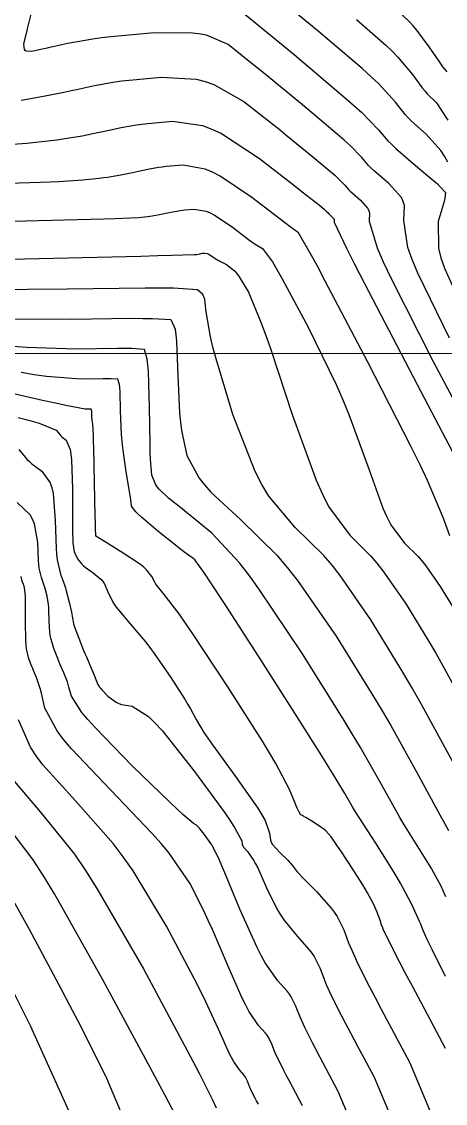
# Model space of a CAD drawing. Header units: metres. Extents: x 837117 to 838477, y 1189012 to 1191015.
# Drawn here: x 837707.3 to 837736.2, y 1189162.8 to 1189236.5 of the extents above; entities that cross this region are included whole.
import ezdxf

# ---------------------------------------------------------------- set-up
doc = ezdxf.new("R2010")
doc.units = ezdxf.units.M
doc.header["$LTSCALE"] = 0.3
doc.layers.add('COORD', color=7, linetype='Continuous', lineweight=20)
doc.layers.add('COTAS 10', color=1, linetype='Continuous')
doc.layers.add('COTAS INT', color=252, linetype='Continuous')

msp = doc.modelspace()

# ---------------------------------------------------------------- linework, layer by layer
at = {"layer": 'COORD'}
msp.add_line((837476.514, 1189213.872), (838476.514, 1189213.872), dxfattribs=at)
at = {"layer": 'COTAS 10'}
for points, elevation in [([(837736.375, 1189226.903), (837736.139, 1189227.323), (837735.89, 1189227.709), (837734.886, 1189228.822), (837733.906, 1189229.699), (837733.672, 1189229.937), (837733.456, 1189230.172), (837732.81, 1189231.006), (837731.674, 1189232.246), (837731.148, 1189232.737), (837730.53, 1189233.293), (837727.534, 1189235.837), (837724.607, 1189238.263)], 1690), ([(837736.512, 1189201.446), (837736.062, 1189202.686), (837734.99, 1189205.202), (837734.478, 1189206.271), (837733.874, 1189207.501), (837730.917, 1189213.289), (837728.026, 1189218.801), (837727.463, 1189219.858), (837727.004, 1189220.711), (837726.203, 1189222.097), (837725.637, 1189222.502), (837725.326, 1189222.736), (837724.947, 1189223.024), (837723.02, 1189224.508), (837720.864, 1189225.96), (837720.341, 1189226.228), (837719.85, 1189226.439), (837718.344, 1189226.715), (837717.185, 1189226.607), (837716.913, 1189226.575), (837716.662, 1189226.542), (837715.93, 1189226.413), (837715.287, 1189226.272), (837715.091, 1189226.23), (837714.888, 1189226.188), (837714.092, 1189226.028), (837713.18, 1189225.874), (837712.903, 1189225.835), (837712.616, 1189225.798), (837711.492, 1189225.68), (837709.878, 1189225.579), (837709.282, 1189225.553), (837708.621, 1189225.528), (837705.695, 1189225.445)], 1680), ([(837736.242, 1189176.825), (837735.909, 1189177.566), (837735.43, 1189178.47), (837735.262, 1189178.761), (837735.078, 1189179.068), (837734.286, 1189180.323), (837733.371, 1189181.793), (837733.109, 1189182.237), (837732.844, 1189182.697), (837731.86, 1189184.488), (837730.412, 1189187.016), (837729.856, 1189187.94), (837729.232, 1189188.96), (837726.418, 1189193.454), (837723.498, 1189197.826), (837722.809, 1189198.77), (837722.17, 1189199.597), (837720.294, 1189201.624), (837718.904, 1189202.764), (837718.572, 1189203.033), (837718.263, 1189203.281), (837717.341, 1189204.011), (837716.698, 1189204.615), (837716.566, 1189204.785), (837716.454, 1189204.955), (837716.213, 1189205.58), (837716.119, 1189206.674), (837716.099, 1189207.141), (837716.081, 1189207.678), (837716.038, 1189210.212), (837715.97, 1189212.638), (837715.937, 1189213.108), (837715.897, 1189213.491), (837715.699, 1189214.145), (837714.841, 1189214.2), (837714.385, 1189214.205), (837713.834, 1189214.206), (837711.055, 1189214.171), (837707.684, 1189214.269), (837706.761, 1189214.353)], 1670), ([(837730.264, 1189160.335), (837728.906, 1189163.567), (837727.682, 1189165.872), (837727.648, 1189165.935), (837727.382, 1189166.44), (837727.153, 1189166.88), (837726.623, 1189167.925), (837726.349, 1189168.532), (837726.28, 1189168.695), (837726.215, 1189168.856), (837726.004, 1189169.423), (837725.702, 1189170.019), (837725.579, 1189170.198), (837725.44, 1189170.385), (837724.792, 1189171.111), (837723.934, 1189172.328), (837723.662, 1189172.824), (837723.374, 1189173.388), (837722.209, 1189175.999), (837721.179, 1189178.471), (837720.977, 1189178.948), (837720.81, 1189179.335), (837720.509, 1189179.984), (837720.457, 1189180.042), (837720.448, 1189180.057), (837720.441, 1189180.072), (837720.436, 1189180.121), (837720.35, 1189180.284), (837720.292, 1189180.371), (837720.22, 1189180.476), (837719.835, 1189181.005), (837719.42, 1189181.526), (837719.329, 1189181.626), (837719.247, 1189181.707), (837719.038, 1189181.838), (837718.312, 1189182.444), (837717.905, 1189182.825), (837717.409, 1189183.297), (837714.873, 1189185.772), (837712.339, 1189188.368), (837711.844, 1189188.918), (837711.438, 1189189.395), (837710.721, 1189190.504), (837710.561, 1189191.132), (837710.508, 1189191.305), (837710.451, 1189191.477), (837710.21, 1189192.097), (837709.944, 1189192.725), (837709.87, 1189192.904), (837709.796, 1189193.084), (837709.529, 1189193.751), (837709.317, 1189194.454), (837709.278, 1189194.657), (837709.247, 1189194.864), (837709.206, 1189195.64), (837709.194, 1189196.387), (837709.181, 1189196.574), (837709.164, 1189196.754), (837709.07, 1189197.335), (837708.936, 1189197.848), (837708.895, 1189197.985), (837708.852, 1189198.12), (837708.679, 1189198.589), (837708.53, 1189199.234), (837708.501, 1189199.479), (837708.478, 1189199.753), (837708.438, 1189200.985), (837708.219, 1189202.269), (837708.083, 1189202.576), (837707.913, 1189202.862), (837707.027, 1189203.719)], 1660), ([(837714.889, 1189160.315), (837713.081, 1189164.614), (837711.18, 1189168.346), (837710.622, 1189169.421), (837710.049, 1189170.514), (837707.862, 1189174.614), (837705.85, 1189178.184)], 1650)]:
    msp.add_lwpolyline(points, dxfattribs=dict(at, elevation=elevation))
at = {"layer": 'COTAS INT'}
for points, elevation in [([(837736.478, 1189214.917), (837734.325, 1189219.344), (837733.943, 1189220.278), (837733.654, 1189221.085), (837733.385, 1189222.943), (837733.431, 1189223.958), (837733.34, 1189224.232), (837733.206, 1189224.504), (837732.348, 1189225.463), (837731.367, 1189226.306), (837731.155, 1189226.505), (837730.969, 1189226.689), (837730.511, 1189227.229), (837729.715, 1189228.049), (837729.315, 1189228.409), (837728.839, 1189228.827), (837726.47, 1189230.82), (837723.944, 1189232.891), (837723.367, 1189233.36), (837722.844, 1189233.783), (837721.4, 1189234.929), (837719.924, 1189235.565), (837719.382, 1189235.666), (837718.781, 1189235.734), (837716.127, 1189235.709), (837713.415, 1189235.456), (837712.778, 1189235.381), (837712.191, 1189235.303), (837710.479, 1189235.002), (837709.259, 1189234.727), (837708.982, 1189234.666), (837708.73, 1189234.611), (837708.039, 1189234.467), (837707.638, 1189234.479), (837707.57, 1189234.523), (837707.52, 1189234.584), (837707.494, 1189234.952), (837707.628, 1189235.558), (837707.679, 1189235.77), (837707.735, 1189236.001), (837707.99, 1189236.992)], 1686), ([(837722.543, 1189237.002), (837725.893, 1189234.242), (837729.274, 1189231.399), (837729.954, 1189230.802), (837730.524, 1189230.287), (837731.66, 1189229.118), (837732.296, 1189228.362), (837732.55, 1189228.109), (837732.838, 1189227.837), (837734.161, 1189226.696), (837735.416, 1189225.643), (837735.66, 1189225.426), (837735.86, 1189225.241), (837736.211, 1189224.846), (837736.172, 1189224.43), (837736.126, 1189224.233), (837736.066, 1189224.001), (837735.719, 1189222.865), (837735.732, 1189221.057), (837735.898, 1189220.401), (837736.135, 1189219.677), (837737.575, 1189216.501)], 1688), ([(837736.335, 1189233.072), (837736.041, 1189233.421), (837735.918, 1189233.591), (837735.776, 1189233.792), (837735.11, 1189234.783), (837734.272, 1189235.916), (837734.021, 1189236.208), (837733.762, 1189236.489), (837732.761, 1189237.422)], 1694), ([(837730.147, 1189236.63), (837732.146, 1189234.891), (837732.584, 1189234.472), (837732.973, 1189234.081), (837733.96, 1189232.895), (837734.616, 1189231.982), (837734.795, 1189231.764), (837734.974, 1189231.56), (837735.61, 1189230.947), (837736.365, 1189229.776)], 1692), ([(837707.298, 1189231.137), (837708.818, 1189231.411), (837710.324, 1189231.713), (837710.708, 1189231.793), (837711.078, 1189231.871), (837712.296, 1189232.139), (837713.681, 1189232.383), (837714.157, 1189232.446), (837714.672, 1189232.507), (837716.866, 1189232.711), (837719.219, 1189232.572), (837719.835, 1189232.417), (837720.435, 1189232.211), (837722.473, 1189231.043), (837724.352, 1189229.572), (837724.852, 1189229.175), (837725.344, 1189228.781), (837727.047, 1189227.397), (837728.403, 1189226.256), (837728.676, 1189226.016), (837728.905, 1189225.81), (837729.361, 1189225.341), (837729.623, 1189225.032), (837729.73, 1189224.926), (837729.851, 1189224.812), (837730.413, 1189224.329), (837730.904, 1189223.78), (837730.981, 1189223.625), (837731.033, 1189223.467), (837731.007, 1189222.886), (837731.56, 1189221.062), (837731.977, 1189220.121), (837732.509, 1189218.991), (837735.38, 1189213.334), (837738.518, 1189207.445)], 1684), ([(837706.048, 1189228.086), (837707.694, 1189228.216), (837709.319, 1189228.387), (837709.735, 1189228.44), (837710.135, 1189228.496), (837711.455, 1189228.719), (837712.606, 1189228.951), (837712.9, 1189229.012), (837713.183, 1189229.071), (837714.113, 1189229.276), (837715.171, 1189229.462), (837715.535, 1189229.51), (837715.929, 1189229.557), (837717.605, 1189229.713), (837719.657, 1189229.411), (837720.288, 1189229.168), (837720.945, 1189228.856), (837723.545, 1189227.157), (837725.86, 1189225.362), (837726.338, 1189224.989), (837726.744, 1189224.671), (837727.624, 1189223.974), (837727.968, 1189223.684), (837728.037, 1189223.624), (837728.095, 1189223.571), (837728.211, 1189223.452), (837728.278, 1189223.374), (837728.305, 1189223.347), (837728.335, 1189223.318), (837728.478, 1189223.196), (837728.603, 1189223.056), (837728.622, 1189223.017), (837728.635, 1189222.977), (837728.629, 1189222.829), (837729.466, 1189221.039), (837730.011, 1189219.964), (837730.692, 1189218.637), (837734.283, 1189211.751), (837737.927, 1189204.827)], 1682), ([(837703.218, 1189222.782), (837707.589, 1189222.91), (837712.038, 1189223.022), (837712.944, 1189223.048), (837713.708, 1189223.072), (837715.29, 1189223.144), (837715.912, 1189223.21), (837716.071, 1189223.23), (837716.224, 1189223.252), (837716.73, 1189223.337), (837717.17, 1189223.426), (837717.283, 1189223.449), (837717.391, 1189223.472), (837717.747, 1189223.55), (837718.152, 1189223.621), (837718.291, 1189223.64), (837718.442, 1189223.658), (837719.083, 1189223.717), (837719.917, 1189223.564), (837720.189, 1189223.448), (837720.478, 1189223.299), (837721.672, 1189222.495), (837722.788, 1189221.652), (837723.028, 1189221.479), (837723.239, 1189221.331), (837723.753, 1189221.017), (837724.424, 1189220.109), (837724.733, 1189219.588), (837725.096, 1189218.949), (837726.853, 1189215.67), (837728.757, 1189211.757), (837729.213, 1189210.72), (837729.637, 1189209.703), (837730.914, 1189206.196), (837731.953, 1189203.336), (837732.228, 1189202.727), (837732.498, 1189202.197), (837733.428, 1189200.942), (837734.342, 1189200.042), (837734.602, 1189199.735), (837734.865, 1189199.403), (837735.842, 1189197.996), (837736.864, 1189196.317)], 1678), ([(837703.534, 1189220.235), (837715.455, 1189220.515), (837716.606, 1189220.543), (837717.538, 1189220.566), (837719.088, 1189220.609), (837719.209, 1189220.621), (837719.24, 1189220.625), (837719.269, 1189220.629), (837719.367, 1189220.646), (837719.452, 1189220.663), (837719.474, 1189220.668), (837719.495, 1189220.672), (837719.564, 1189220.687), (837719.642, 1189220.701), (837719.669, 1189220.704), (837719.698, 1189220.708), (837719.823, 1189220.72), (837719.984, 1189220.69), (837720.037, 1189220.667), (837720.093, 1189220.639), (837720.324, 1189220.483), (837720.628, 1189220.28), (837720.73, 1189220.221), (837720.841, 1189220.161), (837721.304, 1189219.936), (837721.844, 1189219.506), (837722.003, 1189219.317), (837722.166, 1189219.097), (837722.789, 1189218.051), (837723.64, 1189216.014), (837723.947, 1189215.17), (837724.285, 1189214.204), (837725.766, 1189209.707), (837727.394, 1189205.226), (837727.825, 1189204.272), (837728.248, 1189203.442), (837729.704, 1189201.476), (837731.136, 1189200.065), (837731.544, 1189199.584), (837731.956, 1189199.064), (837733.486, 1189196.86), (837735.088, 1189194.231), (837735.546, 1189193.442), (837736.01, 1189192.628), (837737.739, 1189189.467)], 1676), ([(837736.88, 1189185.738), (837734.551, 1189189.991), (837733.924, 1189191.091), (837733.305, 1189192.157), (837731.13, 1189195.725), (837729.047, 1189198.726), (837728.485, 1189199.434), (837727.93, 1189200.089), (837725.98, 1189202.01), (837724.169, 1189204.149), (837723.701, 1189204.941), (837723.248, 1189205.819), (837721.733, 1189209.712), (837720.591, 1189213.497), (837720.372, 1189214.307), (837720.196, 1189215.014), (837719.911, 1189216.706), (837719.814, 1189217.558), (837719.756, 1189217.734), (837719.685, 1189217.884), (837719.315, 1189218.213), (837717.676, 1189218.318), (837716.804, 1189218.328), (837715.751, 1189218.329), (837710.439, 1189218.264), (837705.013, 1189218.215)], 1674), ([(837706.349, 1189216.242), (837710.747, 1189216.218), (837714.793, 1189216.267), (837715.595, 1189216.266), (837716.259, 1189216.259), (837717.507, 1189216.179), (837717.792, 1189215.521), (837717.849, 1189215.15), (837717.896, 1189214.697), (837717.984, 1189212.375), (837718.093, 1189209.799), (837718.153, 1189209.185), (837718.225, 1189208.614), (837718.595, 1189206.908), (837719.432, 1189205.372), (837719.8, 1189204.907), (837720.226, 1189204.425), (837722.256, 1189202.544), (837724.724, 1189200.112), (837725.427, 1189199.283), (837726.137, 1189198.387), (837728.774, 1189194.59), (837731.268, 1189190.558), (837731.89, 1189189.515), (837732.482, 1189188.504), (837734.37, 1189185.113), (837735.819, 1189182.417), (837736.135, 1189181.843), (837736.413, 1189181.343)], 1672), ([(837736.225, 1189171.397), (837735.302, 1189173.234), (837735.12, 1189173.606), (837734.971, 1189173.917), (837734.696, 1189174.546), (837734.532, 1189174.971), (837734.452, 1189175.154), (837734.357, 1189175.365), (837733.889, 1189176.364), (837733.174, 1189177.715), (837732.922, 1189178.149), (837732.648, 1189178.608), (837731.464, 1189180.482), (837730.328, 1189182.243), (837730.084, 1189182.631), (837729.87, 1189182.976), (837729.35, 1189183.864), (837728.631, 1189185.075), (837728.292, 1189185.624), (837727.892, 1189186.266), (837725.942, 1189189.357), (837723.793, 1189192.73), (837723.268, 1189193.55), (837722.774, 1189194.32), (837721.24, 1189196.69), (837720.143, 1189198.361), (837719.923, 1189198.691), (837719.74, 1189198.963), (837719.383, 1189199.466), (837719.284, 1189199.583), (837719.264, 1189199.611), (837719.246, 1189199.638), (837719.206, 1189199.722), (837719.13, 1189199.818), (837719.09, 1189199.852), (837719.041, 1189199.89), (837718.795, 1189200.056), (837718.278, 1189200.43), (837718.059, 1189200.6), (837717.807, 1189200.799), (837716.623, 1189201.756), (837715.496, 1189202.715), (837715.281, 1189202.915), (837715.108, 1189203.086), (837714.831, 1189203.47), (837714.771, 1189203.949), (837714.735, 1189204.181), (837714.691, 1189204.455), (837714.46, 1189205.805), (837714.226, 1189207.435), (837714.181, 1189207.887), (837714.143, 1189208.338), (837714.075, 1189209.969), (837714.038, 1189211.29), (837714.02, 1189211.546), (837713.998, 1189211.755), (837713.891, 1189212.111), (837713.424, 1189212.141), (837713.176, 1189212.143), (837712.876, 1189212.144), (837711.362, 1189212.125), (837709.02, 1189212.296), (837708.197, 1189212.417), (837707.299, 1189212.568)], 1668), ([(837736.217, 1189166.495), (837733.958, 1189170.737), (837733.495, 1189171.613), (837733.104, 1189172.359), (837732.276, 1189173.974), (837731.973, 1189174.637), (837731.912, 1189174.782), (837731.86, 1189174.91), (837731.754, 1189175.237), (837731.66, 1189175.539), (837731.615, 1189175.652), (837731.562, 1189175.779), (837731.305, 1189176.343), (837730.893, 1189177.113), (837730.744, 1189177.369), (837730.578, 1189177.644), (837729.852, 1189178.79), (837729.129, 1189179.889), (837728.965, 1189180.133), (837728.818, 1189180.352), (837728.419, 1189180.925), (837728.056, 1189181.325), (837727.932, 1189181.434), (837727.796, 1189181.542), (837727.219, 1189181.926), (837726.696, 1189182.234), (837726.594, 1189182.293), (837726.511, 1189182.342), (837726.368, 1189182.428), (837726.347, 1189182.441), (837726.342, 1189182.445), (837726.336, 1189182.449), (837726.317, 1189182.463), (837726.302, 1189182.477), (837726.298, 1189182.485), (837726.297, 1189182.5), (837726.291, 1189182.525), (837726.285, 1189182.535), (837726.279, 1189182.547), (837726.242, 1189182.601), (837726.112, 1189182.877), (837726.047, 1189183.029), (837725.97, 1189183.214), (837725.584, 1189184.156), (837724.654, 1189185.931), (837724.234, 1189186.642), (837723.743, 1189187.449), (837721.381, 1189191.153), (837719.001, 1189194.75), (837718.498, 1189195.489), (837718.063, 1189196.116), (837717.057, 1189197.451), (837716.583, 1189198.009), (837716.484, 1189198.145), (837716.4, 1189198.274), (837716.21, 1189198.675), (837715.849, 1189199.131), (837715.657, 1189199.296), (837715.424, 1189199.476), (837714.247, 1189200.265), (837713.087, 1189200.988), (837712.865, 1189201.127), (837712.685, 1189201.239), (837712.392, 1189201.423), (837712.37, 1189201.99), (837712.362, 1189202.343), (837712.352, 1189202.781), (837712.305, 1189205.073), (837712.252, 1189207.414), (837712.238, 1189207.884), (837712.224, 1189208.276), (837712.175, 1189209.048), (837712.137, 1189209.314), (837712.13, 1189209.387), (837712.124, 1189209.461), (837712.113, 1189209.727), (837712.107, 1189209.943), (837712.104, 1189209.985), (837712.1, 1189210.019), (837712.083, 1189210.077), (837712.006, 1189210.082), (837711.917, 1189210.082), (837711.67, 1189210.079), (837710.356, 1189210.324), (837709.634, 1189210.48), (837708.757, 1189210.674), (837704.297, 1189211.697)], 1666), ([(837707.104, 1189209.515), (837707.891, 1189209.299), (837708.536, 1189209.109), (837709.687, 1189208.633), (837709.931, 1189208.34), (837710.005, 1189208.267), (837710.082, 1189208.197), (837710.38, 1189207.969), (837710.636, 1189207.334), (837710.685, 1189207.007), (837710.725, 1189206.614), (837710.793, 1189204.646), (837710.802, 1189202.624), (837710.806, 1189202.195), (837710.809, 1189201.824), (837710.827, 1189200.961), (837710.886, 1189200.495), (837710.916, 1189200.374), (837710.953, 1189200.258), (837711.135, 1189199.87), (837711.433, 1189199.502), (837711.543, 1189199.399), (837711.665, 1189199.296), (837712.204, 1189198.916), (837712.733, 1189198.485), (837712.849, 1189198.349), (837712.952, 1189198.206), (837713.214, 1189197.627), (837713.553, 1189196.91), (837713.705, 1189196.679), (837713.882, 1189196.435), (837714.73, 1189195.437), (837715.77, 1189194.214), (837716.068, 1189193.828), (837716.37, 1189193.422), (837717.499, 1189191.782), (837718.467, 1189190.264), (837718.668, 1189189.933), (837718.841, 1189189.641), (837719.222, 1189188.913), (837719.751, 1189188.029), (837720.016, 1189187.639), (837720.333, 1189187.186), (837721.909, 1189185.024), (837723.428, 1189182.869), (837723.71, 1189182.419), (837723.931, 1189182.033), (837724.229, 1189181.172), (837724.28, 1189180.697), (837724.345, 1189180.555), (837724.433, 1189180.409), (837724.935, 1189179.842), (837725.467, 1189179.334), (837725.574, 1189179.225), (837725.663, 1189179.129), (837725.839, 1189178.895), (837726.117, 1189178.545), (837726.271, 1189178.376), (837726.458, 1189178.176), (837727.414, 1189177.191), (837728.416, 1189176.067), (837728.632, 1189175.779), (837728.823, 1189175.501), (837729.289, 1189174.579), (837729.615, 1189173.703), (837729.717, 1189173.453), (837729.823, 1189173.2), (837730.247, 1189172.262), (837731.066, 1189170.645), (837731.422, 1189169.965), (837731.832, 1189169.183), (837733.78, 1189165.519), (837735.881, 1189160.518)], 1664), ([(837707.149, 1189207.331), (837707.697, 1189206.676), (837707.862, 1189206.512), (837708.034, 1189206.354), (837708.703, 1189205.844), (837709.275, 1189205.047), (837709.384, 1189204.708), (837709.473, 1189204.318), (837709.616, 1189202.483), (837709.677, 1189200.603), (837709.712, 1189200.184), (837709.756, 1189199.81), (837709.984, 1189198.826), (837710.247, 1189198.11), (837710.313, 1189197.904), (837710.376, 1189197.694), (837710.58, 1189196.911), (837710.728, 1189196.237), (837710.756, 1189196.096), (837710.778, 1189195.975), (837710.813, 1189195.706), (837710.875, 1189195.43), (837710.916, 1189195.305), (837710.966, 1189195.16), (837711.231, 1189194.458), (837711.56, 1189193.634), (837711.651, 1189193.412), (837711.743, 1189193.191), (837712.072, 1189192.415), (837712.341, 1189191.782), (837712.394, 1189191.653), (837712.438, 1189191.543), (837712.52, 1189191.309), (837712.64, 1189191.124), (837712.707, 1189191.045), (837712.79, 1189190.953), (837713.212, 1189190.52), (837713.78, 1189190.102), (837713.955, 1189190.02), (837714.136, 1189189.952), (837714.855, 1189189.829), (837715.974, 1189189.128), (837716.409, 1189188.697), (837716.899, 1189188.163), (837719.116, 1189185.376), (837721.174, 1189182.546), (837721.562, 1189181.985), (837721.871, 1189181.521), (837722.333, 1189180.646), (837722.361, 1189180.385), (837722.397, 1189180.306), (837722.445, 1189180.226), (837722.722, 1189179.913), (837723.139, 1189179.335), (837723.275, 1189179.087), (837723.421, 1189178.8), (837724.024, 1189177.447), (837724.745, 1189175.967), (837724.966, 1189175.6), (837725.196, 1189175.252), (837726.103, 1189174.151), (837726.928, 1189173.226), (837727.106, 1189172.989), (837727.262, 1189172.76), (837727.647, 1189172.001), (837727.915, 1189171.28), (837727.998, 1189171.074), (837728.086, 1189170.866), (837728.435, 1189170.094), (837729.109, 1189168.763), (837729.402, 1189168.203), (837729.74, 1189167.559), (837730.252, 1189166.597), (837730.651, 1189165.847), (837731.343, 1189164.543), (837733.073, 1189160.426)], 1662), ([(837726.47, 1189162.591), (837725.555, 1189164.311), (837725.362, 1189164.678), (837725.196, 1189164.998), (837725.12, 1189165.15), (837724.811, 1189165.757), (837724.612, 1189166.197), (837724.562, 1189166.316), (837724.514, 1189166.433), (837724.361, 1189166.845), (837724.142, 1189167.278), (837724.053, 1189167.408), (837723.951, 1189167.543), (837723.481, 1189168.071), (837722.825, 1189169.035), (837722.606, 1189169.446), (837722.371, 1189169.918), (837721.389, 1189172.144), (837720.328, 1189174.605), (837720.044, 1189175.226), (837719.763, 1189175.821), (837718.785, 1189177.752), (837717.381, 1189179.798), (837716.832, 1189180.466), (837716.214, 1189181.177), (837713.402, 1189184.111), (837710.729, 1189186.927), (837710.197, 1189187.564), (837709.757, 1189188.139), (837708.921, 1189189.699), (837708.685, 1189190.722), (837708.622, 1189190.957), (837708.56, 1189191.172), (837708.349, 1189191.778), (837708.145, 1189192.259), (837708.088, 1189192.396), (837708.032, 1189192.534), (837707.827, 1189193.044), (837707.668, 1189193.748), (837707.64, 1189194.009), (837707.619, 1189194.297), (837707.599, 1189195.574), (837707.609, 1189196.798), (837707.606, 1189197.053), (837707.6, 1189197.272), (837707.559, 1189197.759), (837707.496, 1189198.002), (837707.476, 1189198.067), (837707.456, 1189198.131), (837707.374, 1189198.353), (837707.304, 1189198.658)], 1658), ([(837723.463, 1189162.688), (837723.343, 1189162.916), (837723.239, 1189163.115), (837722.999, 1189163.589), (837722.875, 1189163.863), (837722.844, 1189163.937), (837722.814, 1189164.01), (837722.719, 1189164.267), (837722.582, 1189164.536), (837722.526, 1189164.618), (837722.463, 1189164.702), (837722.17, 1189165.031), (837721.761, 1189165.632), (837721.624, 1189165.888), (837721.478, 1189166.183), (837720.866, 1189167.57), (837719.892, 1189169.681), (837719.518, 1189170.433), (837719.099, 1189171.256), (837717.208, 1189174.832), (837714.925, 1189178.604), (837714.259, 1189179.551), (837713.578, 1189180.456), (837710.996, 1189183.373), (837708.772, 1189185.827), (837708.317, 1189186.44), (837707.932, 1189187.024), (837707.122, 1189188.894)], 1656), ([(837706.816, 1189184.727), (837708.59, 1189182.635), (837710.943, 1189179.735), (837711.686, 1189178.637), (837712.469, 1189177.41), (837715.631, 1189171.912), (837718.435, 1189166.692), (837718.993, 1189165.639), (837719.457, 1189164.758), (837720.343, 1189162.996), (837720.585, 1189162.447)], 1654), ([(837718.225, 1189161.184), (837717.122, 1189163.281), (837716.59, 1189164.275), (837715.961, 1189165.449), (837712.87, 1189171.184), (837709.575, 1189177.027), (837708.817, 1189178.27), (837708.126, 1189179.35), (837706.184, 1189181.897)], 1652), ([(837710.784, 1189161.749), (837707.937, 1189168.045), (837705.239, 1189173.411)], 1648)]:
    msp.add_lwpolyline(points, dxfattribs=dict(at, elevation=elevation))

doc.saveas('drawing.dxf')
